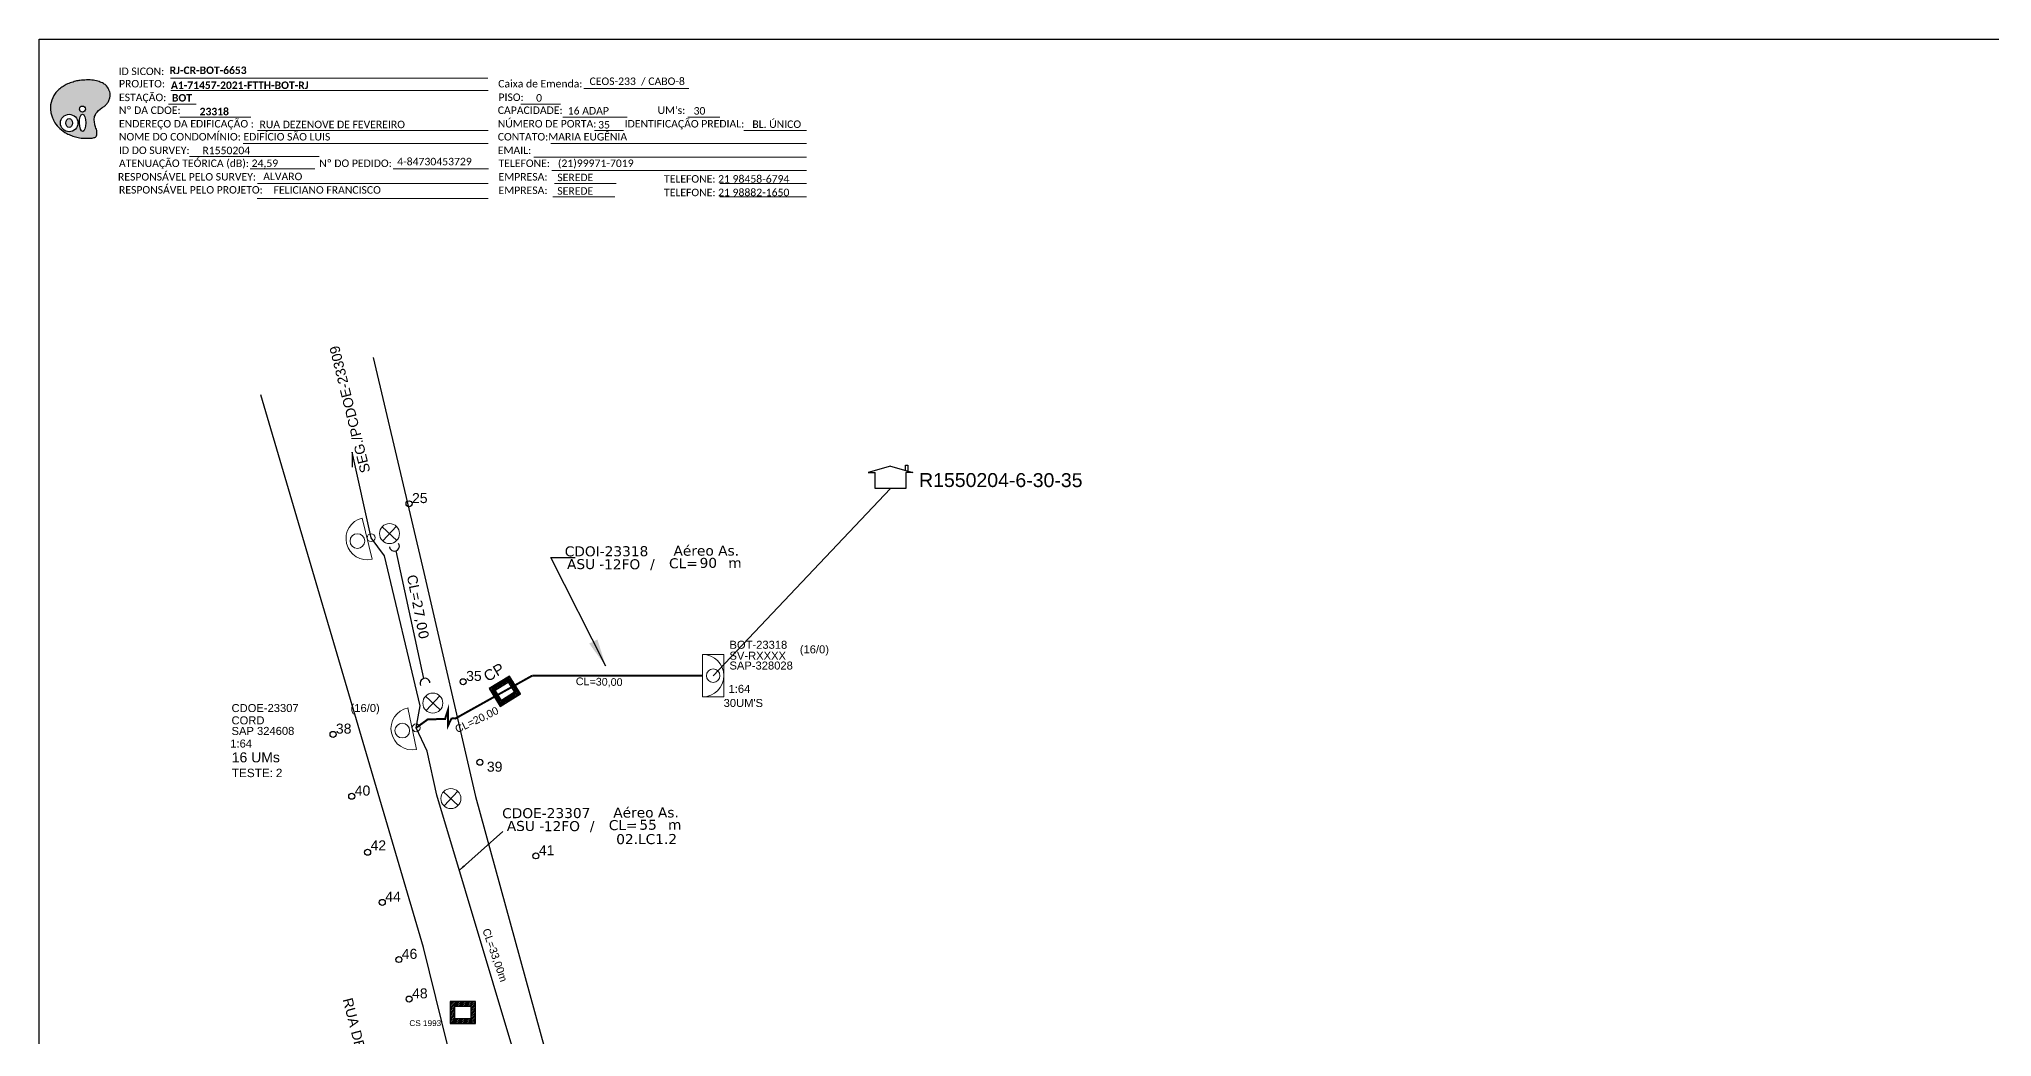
# Model space of a CAD drawing. Header units: metres. Extents: x -1362 to 1242, y -4 to 943.
# Drawn here: x -1362 to -729, y 619 to 943 of the extents above; entities that cross this region are included whole.
import ezdxf
from ezdxf.enums import TextEntityAlignment as Align

# ---------------------------------------------------------------- set-up
doc = ezdxf.new("R2010")
doc.units = ezdxf.units.M
for name, color, linetype in [('10.1-Caixas Subterrâneas', 5, 'Continuous'), ('CAP a instalar', 1, 'Continuous'), ('label_cabos', 7, 'Continuous'), ('Numeração Texto', 34, 'Continuous'), ('QUADRA', 7, 'Continuous'), ('Subida Lateral', 5, 'Continuous'), ('surveys', 7, 'Continuous'), ('surveys legendas', 7, 'Continuous')]:
    doc.layers.add(name, color=color, linetype=linetype)
for name, color, linetype, lineweight in [('10.4-Postes', 1, 'Continuous', 0), ("20.0-LEGENDA DOS CDO'S", 1, 'Continuous', 0), ('20.1-CDO_INTERIOR', 1, 'Continuous', 0), ('20.2-CDO_POSTE', 1, 'Continuous', 5), ('20.6-CORDOALHA_SUPORTE', 7, 'Continuous', 25), ('Numeração', 251, 'Continuous', 0), ('Segmento Logradouro Texto', 238, 'Continuous', 0)]:
    doc.layers.add(name, color=color, linetype=linetype, lineweight=lineweight)
doc.styles.add('ARIAL', font='arial.ttf')
doc.styles.add('DIGICADE', font='arial.ttf')
doc.styles.add('FTTH', font='arial.ttf')
doc.styles.add('ROMANS', font='arial.ttf')
doc.styles.add('siredit', font='verdana.ttf')
doc.styles.get("Standard").update_dxf_attribs({"font": 'arial.ttf'})
doc.styles.add('WMF-Calibri0', font='calibri.ttf')
doc.styles.add('WMF-Calibri1', font='calibrib.ttf')
doc.linetypes.add('FENCELINE1', pattern='A,0.25,-0.1,[133,ltypeshp.shx,S=0.1,R=0,X=-0.1,Y=0],-0.1,1', length=1.45)
doc.dimstyles.new('CC', dxfattribs={"dimtxt": 1, "dimasz": 2, "dimexe": 0.18, "dimexo": 0.0625, "dimgap": 0.09, "dimtad": 0, "dimdec": 0, "dimrnd": 1, "dimzin": 0, "dimdsep": 46, "dimtxsty": 'siredit', "dimblk": 'NONE', "dimcen": 0, "dimse1": 1, "dimse2": 1, "dimsd1": 1, "dimsd2": 1, "dimclrt": 7, "dimadec": 0, "dimazin": 0, "dimtfac": 1, "dimtdec": 0, "dimtofl": 0, "dimtmove": 0, "dimatfit": 3, "dimfxl": 1, "dimtolj": 1, "dimtzin": 0, "dimarcsym": 0})
doc.dimstyles.get("Standard").update_dxf_attribs({"dimtxt": 0.18, "dimasz": 0.18, "dimexe": 0.18, "dimexo": 0.0625, "dimgap": 0.09, "dimtad": 0, "dimtih": 1, "dimtoh": 1, "dimdec": 4, "dimzin": 0, "dimdsep": 46, "dimtxsty": 'Standard', "dimcen": 0.09, "dimadec": 0, "dimazin": 0, "dimtfac": 1, "dimtdec": 4, "dimtofl": 0, "dimtmove": 0, "dimatfit": 3, "dimfxl": 1, "dimtolj": 1, "dimtzin": 0, "dimarcsym": 0})

# ---------------------------------------------------------------- blocks, each defined once
blk = doc.blocks.new('POLE_POLE')
at = {"color": 1}
for p, q in [((-0.00000309, 0.00000689), (0.00000269, 0.00000147)), ((0.00000251, 0.00000707), (-0.00000291, 0.00000129))]:
    blk.add_line(p, q, dxfattribs=at)
blk.add_circle((-0.0000002, 0.00000418), 0.00000396, dxfattribs=at)
blk = doc.blocks.new('*X10')
at = {"color": 0, "linetype": 'Continuous'}
for p, q in [((-1.25, 0.34099), (-0.49099, 1.1)), ((-1.25, 0.517767), (-0.667767, 1.1)), ((-1.25, 0.694544), (-0.844544, 1.1)), ((-1.25, 0.87132), (-1.02132, 1.1)), ((-1.25, 1.048097), (-1.198097, 1.1)), ((-1.25, 0.164214), (-0.8035, 0.610714)), ((-1.25, -0.012563), (-0.8035, 0.433937)), ((-1.25, -0.18934), (-0.8035, 0.25716)), ((-1.25, -0.366117), (-0.8035, 0.080383)), ((-0.789214, 0.625), (-0.314214, 1.1)), ((-0.612437, 0.625), (-0.137437, 1.1)), ((-0.43566, 0.625), (0.03934, 1.1)), ((-0.258883, 0.625), (0.216117, 1.1)), ((-0.082107, 0.625), (0.392893, 1.1)), ((0.09467, 0.625), (0.56967, 1.1)), ((0.271447, 0.625), (0.746447, 1.1)), ((0.448223, 0.625), (0.923223, 1.1)), ((0.625, 0.625), (1.1, 1.1)), ((0.801777, 0.625), (1.25, 1.073223)), ((0.8035, 0.449947), (1.25, 0.896447)), ((0.8035, 0.27317), (1.25, 0.71967)), ((0.8035, 0.096393), (1.25, 0.542893)), ((0.8035, -0.080383), (1.25, 0.366117)), ((0.8035, -0.25716), (1.25, 0.18934)), ((0.8035, -0.433937), (1.25, 0.012563)), ((-1.25, -0.542893), (-0.8035, -0.096393)), ((-1.25, -0.71967), (-0.8035, -0.27317)), ((-1.25, -0.896447), (-0.8035, -0.449947)), ((-1.25, -1.073223), (-0.801777, -0.625)), ((-1.1, -1.1), (-0.625, -0.625)), ((-0.923223, -1.1), (-0.448223, -0.625)), ((-0.746447, -1.1), (-0.271447, -0.625)), ((-0.56967, -1.1), (-0.09467, -0.625)), ((-0.392893, -1.1), (0.082107, -0.625)), ((-0.216117, -1.1), (0.258883, -0.625)), ((-0.03934, -1.1), (0.43566, -0.625)), ((0.137437, -1.1), (0.612437, -0.625)), ((0.314214, -1.1), (0.789214, -0.625)), ((0.49099, -1.1), (1.25, -0.34099)), ((0.667767, -1.1), (1.25, -0.517767)), ((0.8035, -0.610714), (1.25, -0.164214)), ((0.844544, -1.1), (1.25, -0.694544)), ((1.02132, -1.1), (1.25, -0.87132)), ((1.198097, -1.1), (1.25, -1.048097))]:
    blk.add_line(p, q, dxfattribs=at)
blk = doc.blocks.new('MANHOLE_MQ')
at = {"color": 0, "linetype": 'Continuous'}
for p, q in [((0.00000623, 0.00000569), (-0.00000627, 0.00000569)), ((-0.00000627, 0.00000569), (-0.00000627, -0.00000531)), ((-0.00000404, 0.00000331), (0.00000399, 0.00000331)), ((-0.00000404, -0.00000294), (-0.00000404, 0.00000331)), ((0.00000399, 0.00000331), (0.00000399, -0.00000294)), ((0.00000623, -0.00000531), (0.00000623, 0.00000569)), ((-0.00000627, -0.00000531), (0.00000623, -0.00000531)), ((0.00000399, -0.00000294), (-0.00000404, -0.00000294)), ((0.00000399, -0.00000294), (0.00000399, -0.00000294))]:
    blk.add_line(p, q, dxfattribs=at)
at = {"color": 0, "linetype": 'Continuous', "xscale": 5e-06, "yscale": 5e-06, "zscale": 1e-05}
blk.add_blockref('*X10', (-0.00000002, 0.00000019), dxfattribs=at)
blk = doc.blocks.new('*U21')
at = {"color": 0}
blk.add_line((2.14, -0.58), (-2.1, -0.68), dxfattribs=at)
for centre, radius in [((0, 0.38), 0.733), ((0.03, -1.03), 0.393)]:
    blk.add_circle(centre, radius, dxfattribs=at)
blk.add_arc((0.02, -0.63), 2.12, 1.3782, 181.3782, dxfattribs=at)
blk = doc.blocks.new('Inst CDOE-16 CAIXA DIST OPT CDOE 48F_16D C_SPL_2_1_8')
at = {"layer": "20.0-LEGENDA DOS CDO'S", "color": 0, "style": 'ARIAL'}
for tag, p, height in [('FID', (0.12, 5.25), 0.8), ('CORDOALHA', (0.12, 4.02), 0.8), ('1:XX', (-0.01, 1.7), 0.8), ('SAP', (0.12, 2.96), 0.8), ('UMS', (0.14, 0.22), 1)]:
    blk.add_attdef(tag, p, '', height=height, rotation=0.118, dxfattribs=at)
at = {"layer": "20.0-LEGENDA DOS CDO'S", "color": 0}
for tag, p, style, flags in [('ID_ATIVIDADE', (0.12, 6.47), 'ARIAL', 3), ('FATOR', (7.92, 6.47), 'ARIAL', 1), ('QTDE', (0.1, -1.17), 'DIGICADE', 3)]:
    blk.add_attdef(tag, p, '', height=0.8, rotation=0.118, dxfattribs=dict(at, style=style, flags=flags))
at = {"layer": "20.0-LEGENDA DOS CDO'S", "color": 0, "style": 'ARIAL'}
blk.add_attdef('FIBRAS_UTILIZADAS', text='', height=0.8, rotation=0.118, dxfattribs=at).set_placement((13.48, 5.26), align=Align.CENTER)
blk = doc.blocks.new('Teste  FTTH')
at = {"color": 0, "lineweight": 0, "style": 'ROMANS'}
for tag, p in [('TESTE', (-2.3, -0.29)), ('QTDE', (0.21, -0.29))]:
    blk.add_attdef(tag, p, '', height=0.48, dxfattribs=at)
for tag, p, flags in [('FID', (-2.23, -1.25), 1), ('FATOR', (-2.23, -2.03), 3), ('ID_ATIVIDADE', (-2.23, -2.72), 3)]:
    blk.add_attdef(tag, p, '', height=0.48, dxfattribs=dict(at, flags=flags))
blk = doc.blocks.new('Inst CORD BENZINAL 4.55MM 3F (sem recursos)')
at = {"layer": '20.6-CORDOALHA_SUPORTE', "color": 0, "lineweight": 0, "style": 'ROMANS'}
blk.add_attdef('LANCE', text='', height=1, dxfattribs=at).set_placement((-0.54, -2.21), align=Align.RIGHT)
at = {"layer": '20.6-CORDOALHA_SUPORTE', "color": 0, "style": 'siredit'}
blk.add_attdef('QTDE', (-0.54, -2.21), '', height=1, rotation=359.69, dxfattribs=at)
at = {"layer": '20.6-CORDOALHA_SUPORTE', "color": 0, "lineweight": 0, "style": 'ROMANS'}
for tag, p, flags in [('FATOR', (-5.2, -4.44), 3), ('ID_ATIVIDADE', (-5.2, -6.67), 3), ('FID', (-5.2, -8.9), 1)]:
    blk.add_attdef(tag, p, '', height=1, dxfattribs=dict(at, flags=flags))
blk = doc.blocks.new('Inst CB AS CFOA-SM-ASU-120-S-12')
at = {"layer": 'label_cabos', "color": 0, "style": 'siredit'}
for tag, flags, p in [('ID_ATIVIDADE', 3, (1.31, 2.67)), ('FATOR', 1, (11.56, 2.55))]:
    blk.add_attdef(tag, text='', height=1, rotation=359.69, dxfattribs=dict(at, flags=flags)).set_placement(p, align=Align.MIDDLE_CENTER)
for tag, p in [('TIPO_CABO', (1.26, 0)), ('DESTINO_CABO', (3.13, 1.26)), ('CABO', (4.69, -0.05)), ('/', (7.71, -0.05)), ('LANCE', (10.81, 0)), ('TIPO_CABO', (13.11, 1.24)), ('UND', (15.96, 0)), ('FID', (13.15, -1.41))]:
    blk.add_attdef(tag, text='', height=1, rotation=359.69, dxfattribs=at).set_placement(p, align=Align.MIDDLE_CENTER)
blk.add_attdef('QTDE', (12.43, -0.47), '', height=1, rotation=359.69, dxfattribs=at)
blk = doc.blocks.new('_None')
blk = doc.blocks.new('SURVEY_SURVEY')
for p, q in [((0, 0.0000127), (-0.0000126, 0.000009)), ((0, 0.0000127), (0.0000126, 0.000009)), ((0.0000084, 0.0000132), (0.0000098, 0.0000132)), ((0.0000084, 0.0000103), (0.0000084, 0.0000132)), ((0.0000098, 0.0000132), (0.0000098, 0.0000099)), ((-0.0000126, 0.000009), (-0.0000086, 0.000009)), ((-0.0000086, 0), (-0.0000086, 0.000009)), ((0.0000086, 0), (-0.0000086, 0)), ((0.0000126, 0.000009), (0.0000086, 0.000009)), ((0.0000086, 0.000009), (0.0000086, 0))]:
    blk.add_line(p, q)
blk = doc.blocks.new('OI')
h = blk.add_hatch(color=40)
edge = h.paths.add_edge_path()
edge.add_spline(control_points=[(4.35, -0.67), (3.92, -0.99), (3.26, -1.5), (2.81, -2.59), (2.9, -3.5), (3.06, -4.27), (3.31, -4.85), (3.37, -5.39), (3.4, -5.88), (3.2, -6.4), (2.54, -6.61), (1.65, -6.63), (0.55, -6.67), (-0.56, -6.42), (-1.61, -6.14), (-2.77, -5.61), (-3.92, -4.77), (-4.89, -3.7), (-5.34, -2.65), (-5.6, -1.94), (-5.85, -0.96), (-5.71, 0.47), (-5.1, 2.02), (-4.14, 3.02), (-3.3, 3.61), (-2.37, 4.16), (-1.36, 4.44), (-0.56, 4.7), (0.79, 4.85), (2.24, 4.97), (3.79, 4.57), (4.67, 4.21), (5.44, 3.65), (5.76, 2.99), (6.03, 2.21), (6.01, 1.46), (5.72, 0.64), (5.31, 0.08), (4.88, -0.38), (4.51, -0.55), (4.35, -0.67)], knot_values=[0, 0, 0, 0, 1.60434, 2.417191, 3.427595, 4.282808, 4.776746, 5.304182, 5.888771, 6.258406, 6.858137, 7.79129, 8.986195, 10.124242, 11.187857, 12.242908, 13.953784, 15.414161, 16.515391, 17.349188, 17.675853, 19.552021, 21.515531, 22.568638, 23.63245, 24.621084, 25.782718, 26.745347, 27.142653, 29.870543, 31.004649, 31.921532, 32.709589, 33.801391, 34.042471, 35.192333, 35.971461, 36.628871, 37.254359, 37.836911, 37.836911, 37.836911, 37.836911], degree=3, periodic=0)
h.paths.add_polyline_path([(1.13, -0.87, -1), (-0.04, -0.87, -1)], flags=16)
edge = h.paths.add_edge_path(flags=16)
edge.add_ellipse((0.56, -3.59), major_axis=(-0.02, 1.71), ratio=0.361305, start_angle=0, end_angle=360)
h.paths.add_polyline_path([(-0.36, -3.62, -1), (-3.8, -3.62, -1)], flags=16)
edge = h.paths.add_edge_path(flags=0)
edge.add_ellipse((-2.08, -3.62), major_axis=(0, 0.885), ratio=0.758294, start_angle=0, end_angle=360)
at = {"color": 40}
for centre, radius in [((-2.08, -3.62), 1.72), ((0.54, -0.87), 0.587)]:
    blk.add_circle(centre, radius, dxfattribs=at)
blk.add_ellipse((-2.08, -3.62), major_axis=(0, 0.885), ratio=0.758294, start_param=-3.141592653589792, end_param=3.141592653589792, dxfattribs=at)
blk.add_ellipse((0.56, -3.59), major_axis=(-0.02, 1.71), ratio=0.361305, dxfattribs=at)
at = {"color": 40, "start_tangent": (-0.800898, -0.598801), "end_tangent": (-0.800898, -0.598801)}
blk.add_spline([(4.35, -0.67), (3.2, -1.78), (2.9, -2.54), (2.92, -3.55), (3.12, -4.38), (3.28, -4.85), (3.37, -5.37), (3.35, -5.95), (3.2, -6.29), (2.66, -6.55), (1.73, -6.63), (0.54, -6.62), (-0.58, -6.41), (-1.6, -6.11), (-2.56, -5.67), (-3.95, -4.67), (-4.89, -3.56), (-5.37, -2.56), (-5.64, -1.78), (-5.72, -1.46), (-5.63, 0.42), (-4.84, 2.22), (-4.13, 2.99), (-3.27, 3.62), (-2.4, 4.09), (-1.3, 4.47), (-0.37, 4.72), (0.02, 4.77), (2.75, 4.8), (3.85, 4.53), (4.69, 4.16), (5.31, 3.68), (5.85, 2.73), (5.93, 2.5), (5.94, 1.35), (5.67, 0.62), (5.29, 0.08), (4.84, -0.36), (4.35, -0.67)], degree=3, dxfattribs=at)

msp = doc.modelspace()

# ---------------------------------------------------------------- linework, layer by layer
msp.add_lwpolyline([(-1361.75, 942.54), (-116.34, 942.54), (-116.34, -3.64), (-1361.75, -3.64)], close=True)
at = {"lineweight": 0}
for points in [[(-1319.19, 929.87), (-1216.33, 929.87)], [(-1319.07, 925.85), (-1216.21, 925.85)], [(-1185.29, 926.51), (-1151.27, 926.51)], [(-1319.77, 921.41), (-1310.9, 921.41)], [(-1205.66, 921.46), (-1192.82, 921.46)], [(-1291.02, 912.87), (-1216.21, 912.87)], [(-1192.05, 917.25), (-1171.22, 917.25)], [(-1295.64, 908.65), (-1216.21, 908.65)], [(-1195.96, 908.65), (-1113.07, 908.65)], [(-1313.02, 904.51), (-1270.99, 904.51)], [(-1201.43, 904.27), (-1113.07, 904.27)], [(-1195.62, 899.89), (-1113.07, 899.89)]]:
    msp.add_lwpolyline(points, dxfattribs=at)
at = {"color": 7, "lineweight": 0}
for points in [[(-1316.16, 917.25), (-1293.19, 917.25)], [(-1181.78, 912.87), (-1172.38, 912.87)], [(-1151.52, 917.25), (-1141.14, 917.25)], [(-1133.46, 912.87), (-1113.1, 912.87)], [(-1293.34, 900.49), (-1272.35, 900.49)], [(-1247, 900.49), (-1216.18, 900.49)], [(-1291.02, 895.68), (-1216.21, 895.68)], [(-1194.8, 895.68), (-1174.76, 895.68)], [(-1141.18, 895.68), (-1113.07, 895.68)], [(-1291.05, 890.86), (-1216.24, 890.86)], [(-1195.25, 891.46), (-1175.21, 891.46)], [(-1141.18, 891.46), (-1113.07, 891.46)]]:
    msp.add_lwpolyline(points, dxfattribs=at)
at = {"color": 7}
msp.add_lwpolyline([(-1254.18, 780.94), (-1260.36, 808.67), (-1260.36, 803.85)], dxfattribs=at)
at = {"color": 4}
msp.add_lwpolyline([(-1143.35, 736.22), (-1085.88, 796.87)], dxfattribs=at)
at = {"layer": '20.1-CDO_INTERIOR', "color": 1, "lineweight": 18}
msp.add_lwpolyline([(-1139.91, 729.34), (-1139.91, 743.11), (-1146.79, 743.11), (-1146.8, 729.34)], close=True, dxfattribs=at)
msp.add_circle((-1143.35, 736.22), 2.2, dxfattribs=at)
msp.add_arc((-1146.79, 736.23), 6.89, 269.97241, 89.97241, dxfattribs=at)
at = {"layer": '20.6-CORDOALHA_SUPORTE'}
msp.add_line((-1237.13, 735.31), (-1246.05, 776.7), dxfattribs=at)
for centre, start, end in [((-1246.63, 778.2), 189.29673, 33.01079), ((-1236.7, 733.76), 3.70645, 207.4205)]:
    msp.add_arc(centre, 1.61, start, end, dxfattribs=at)
at = {"layer": 'CAP a instalar', "color": 7, "linetype": 'FENCELINE1', "ltscale": 5}
for p, q in [((-1249.81, 775.04), (-1254.18, 780.94)), ((-1238.26, 726.46), (-1249.81, 775.04)), ((-1239.6, 719.32), (-1238.26, 726.46)), ((-1236, 711.81), (-1239.6, 719.32)), ((-1232.92, 697.55), (-1236, 711.81))]:
    msp.add_line(p, q, dxfattribs=at)
at = {"layer": 'CAP a instalar', "color": 7, "linetype": 'FENCELINE1', "ltscale": 3}
msp.add_line((-1198.35, 582.36), (-1232.92, 697.55), dxfattribs=at)
at = {"layer": 'CAP a instalar', "linetype": 'FENCELINE1', "ltscale": 5, "const_width": 0.648}
for points in [[(-1227.12, 722.2), (-1201.96, 736.23)], [(-1201.96, 736.23), (-1146.79, 736.23)], [(-1239.6, 719.32), (-1235.76, 722.1), (-1231.02, 722.15)]]:
    msp.add_lwpolyline(points, dxfattribs=at)
at = {"layer": 'Numeração'}
for centre in [(-1241.87, 791.93), (-1224.35, 734.28), (-1266.51, 717.21), (-1218.94, 708.14), (-1260.45, 697.13), (-1255.31, 678.98), (-1200.78, 677.82), (-1250.56, 662.75), (-1245.17, 644.22), (-1241.85, 631.42)]:
    msp.add_circle(centre, 0.972, dxfattribs=at)
at = {"layer": 'Numeração Texto'}
for centre in [(-1241.87, 791.93), (-1224.35, 734.28), (-1266.51, 717.21), (-1218.94, 708.14), (-1260.45, 697.13), (-1255.31, 678.98), (-1200.78, 677.82), (-1250.56, 662.75), (-1245.17, 644.22), (-1241.85, 631.42)]:
    msp.add_circle(centre, 0.972, dxfattribs=at)
at = {"layer": 'QUADRA'}
for points in [[(-1253.52, 839.35), (-1237.08, 769.7), (-1220.35, 697.09), (-1181.8, 556.49), (-1097.38, 267.98), (-1096.44, 266.82), (-1094.97, 266.43), (-1093.35, 266.43), (-1085.24, 268.98)], [(-1253.52, 839.35), (-1237.08, 769.7), (-1220.35, 697.09), (-1181.8, 556.49), (-1097.38, 267.98), (-1096.44, 266.82), (-1094.97, 266.43), (-1093.35, 266.43), (-1085.24, 268.98)], [(-1177.98, 183.03), (-1127.3, 202.36), (-1126.43, 203.52), (-1126.43, 205.45), (-1143.4, 268.02), (-1237.21, 648.08), (-1289.86, 827.26)], [(-1177.98, 183.03), (-1127.3, 202.36), (-1126.43, 203.52), (-1126.43, 205.45), (-1143.4, 268.02), (-1237.21, 648.08), (-1289.86, 827.26)]]:
    msp.add_lwpolyline(points, dxfattribs=at)
at = {"layer": 'Subida Lateral', "color": 5, "const_width": 0.648}
msp.add_lwpolyline([(-1227.03, 722.4), (-1228.14, 722.33), (-1229.24, 720.06), (-1229.24, 725.12), (-1230.2, 722.21), (-1231.15, 722.15)], dxfattribs=at)

# ---------------------------------------------------------------- block references
at = {"color": 7, "xscale": 1.643466237144902, "yscale": 1.643466237145049, "zscale": 1.64346623714505, "rotation": 0.1532896023948294}
msp.add_blockref('OI', (-1348.59, 921.28), dxfattribs=at)
at = {"layer": '10.1-Caixas Subterrâneas', "color": 30}
for p, xscale, yscale, zscale, rotation in [((-1210.94, 731.27), 619724.0400113513, 619724.0400113517, 619724.0400113516, 211.7844921499318), ((-1224.47, 627.17), 652080.6904426548, 652080.6904426548, 652080.6904426548, 180.0000000000618)]:
    msp.add_blockref('MANHOLE_MQ', p, dxfattribs=dict(at, xscale=xscale, yscale=yscale, zscale=zscale, rotation=rotation))
at = {"layer": '10.4-Postes', "color": 1, "xscale": 818181.81, "yscale": 818181.81, "zscale": 818181.81}
for p in [(-1248.04, 778.85), (-1234, 723.91), (-1228.16, 692.97)]:
    msp.add_blockref('POLE_POLE', p, dxfattribs=at)
at = {"layer": "20.0-LEGENDA DOS CDO'S", "color": 5, "lineweight": 0, "xscale": 3.239999999999782, "yscale": 3.24, "zscale": 3.24}
msp.add_blockref('Inst CDOE-16 CAIXA DIST OPT CDOE 48F_16D C_SPL_2_1_8', (-1299.77, 707.41), dxfattribs=at).add_auto_attribs({'FID': 'CDOE-23307', 'CORDOALHA': 'CORD', 'SAP': 'SAP 324608', '1:XX': '1:64', 'UMS': '16 UMs', 'FIBRAS_UTILIZADAS': '(16/0)'})
at = {"layer": "20.0-LEGENDA DOS CDO'S", "color": 5, "lineweight": 0, "xscale": 5.671620000000159, "yscale": 5.671619999999983, "zscale": 5.671619999999983, "rotation": 0.004078562105398025}
msp.add_blockref('Teste  FTTH', (-1286.23, 704.99), dxfattribs=at).add_auto_attribs({'TESTE': 'TESTE:', 'QTDE': '2'})
at = {"layer": '20.2-CDO_POSTE', "color": 8, "xscale": -3.239999999999962, "yscale": 3.24, "zscale": 3.24, "rotation": 105.0210817217942}
msp.add_blockref('*U21', (-1257.42, 780.17), dxfattribs=at)
at = {"layer": '20.2-CDO_POSTE', "color": 5, "xscale": -3.240000000000025, "yscale": 3.24, "zscale": 3.24, "rotation": 102.7854587027153}
msp.add_blockref('*U21', (-1242.86, 718.68), dxfattribs=at)
at = {"layer": '20.6-CORDOALHA_SUPORTE', "color": 0, "lineweight": 0, "xscale": 3.239999999999986, "yscale": 3.24, "zscale": 3.24, "rotation": 281.3894976362634}
msp.add_blockref('Inst CORD BENZINAL 4.55MM 3F (sem recursos)', (-1233.57, 760), dxfattribs=at).add_auto_attribs({'QTDE': '27,00', 'LANCE': 'CL='})
at = {"layer": 'label_cabos'}
ref = msp.add_blockref('Inst CB AS CFOA-SM-ASU-120-S-12', (-1188.02, 772.37), dxfattribs=dict(at, xscale=3.240000000000117, yscale=3.24, zscale=3.24, rotation=0.463463660545083))
ref.add_attrib('DESTINO_CABO', 'CDOI-23318', dxfattribs={"color": 0, "height": 3.24, "rotation": 0.15347, "style": 'siredit'}).set_placement((-1177.9, 776.54), align=Align.MIDDLE_CENTER)
ref.add_attrib('TIPO_CABO', 'Aéreo As.', dxfattribs={"color": 0, "height": 3.24, "rotation": 0.15347, "style": 'siredit'}).set_placement((-1145.58, 776.74), align=Align.MIDDLE_CENTER)
ref.add_attrib('CABO', '12FO', dxfattribs={"color": 0, "height": 3.24, "rotation": 0.15347, "style": 'siredit'}).set_placement((-1172.83, 772.32), align=Align.MIDDLE_CENTER)
ref.add_attrib('/', '/', dxfattribs={"color": 0, "height": 3.24, "rotation": 0.15347, "style": 'siredit'}).set_placement((-1163.02, 772.4), align=Align.MIDDLE_CENTER)
ref.add_attrib('TIPO_CABO', 'ASU - ', dxfattribs={"color": 0, "height": 3.24, "rotation": 0.15347, "style": 'siredit'}).set_placement((-1183.93, 772.39), align=Align.MIDDLE_CENTER)
ref.add_attrib('LANCE', 'CL=', dxfattribs={"color": 0, "height": 3.24, "rotation": 0.15347, "style": 'siredit'}).set_placement((-1153, 772.66), align=Align.MIDDLE_CENTER)
ref.add_attrib('QTDE', '90', (-1147.74, 771.16), dxfattribs={"color": 0, "height": 3.24, "rotation": 0.15347, "style": 'siredit'})
ref.add_attrib('UND', 'm', dxfattribs={"color": 0, "height": 3.24, "rotation": 0.15347, "style": 'siredit'}).set_placement((-1136.29, 772.79), align=Align.MIDDLE_CENTER)
ref = msp.add_blockref('Inst CB AS CFOA-SM-ASU-120-S-12', (-1207.53, 687.51), dxfattribs=dict(at, xscale=3.240000000000117, yscale=3.24, zscale=3.24, rotation=0.463463660545083))
ref.add_attrib('DESTINO_CABO', 'CDOE-23307', dxfattribs={"color": 0, "height": 3.24, "rotation": 0.15347, "style": 'siredit'}).set_placement((-1197.42, 691.68), align=Align.MIDDLE_CENTER)
ref.add_attrib('TIPO_CABO', 'Aéreo As.', dxfattribs={"color": 0, "height": 3.24, "rotation": 0.15347, "style": 'siredit'}).set_placement((-1165.09, 691.88), align=Align.MIDDLE_CENTER)
ref.add_attrib('CABO', '12FO', dxfattribs={"color": 0, "height": 3.24, "rotation": 0.15347, "style": 'siredit'}).set_placement((-1192.35, 687.46), align=Align.MIDDLE_CENTER)
ref.add_attrib('/', '/', dxfattribs={"color": 0, "height": 3.24, "rotation": 0.15347, "style": 'siredit'}).set_placement((-1182.54, 687.54), align=Align.MIDDLE_CENTER)
ref.add_attrib('TIPO_CABO', 'ASU - ', dxfattribs={"color": 0, "height": 3.24, "rotation": 0.15347, "style": 'siredit'}).set_placement((-1203.44, 687.53), align=Align.MIDDLE_CENTER)
ref.add_attrib('FID', '02.LC1.2', dxfattribs={"color": 0, "height": 3.24, "rotation": 0.15347, "style": 'siredit'}).set_placement((-1164.9, 683.27), align=Align.MIDDLE_CENTER)
ref.add_attrib('LANCE', 'CL=', dxfattribs={"color": 0, "height": 3.24, "rotation": 0.15347, "style": 'siredit'}).set_placement((-1172.51, 687.8), align=Align.MIDDLE_CENTER)
ref.add_attrib('QTDE', '55', (-1167.25, 686.29), dxfattribs={"color": 0, "height": 3.24, "rotation": 0.15347, "style": 'siredit'})
ref.add_attrib('UND', 'm', dxfattribs={"color": 0, "height": 3.24, "rotation": 0.15347, "style": 'siredit'}).set_placement((-1155.81, 687.93), align=Align.MIDDLE_CENTER)
at = {"layer": 'surveys', "color": 255, "ltscale": 3.5, "xscale": 572906.9449318559, "yscale": 572906.9449318559, "zscale": 572906.9449318559}
msp.add_blockref('SURVEY_SURVEY', (-1085.88, 796.87), dxfattribs=at)

# ---------------------------------------------------------------- texts
at = {"lineweight": 0, "style": 'WMF-Calibri0'}
for s, height, p in [('ID SICON:', 2.427, (-1335.98, 930.88)), ('ESTAÇÃO:', 2.427, (-1335.86, 922.42)), ('PROJETO:', 2.427, (-1335.86, 926.86)), ('Caixa de Emenda:', 2.4271, (-1212.99, 926.86)), ('PISO:', 2.427, (-1212.89, 922.47)), ('CAPACIDADE:', 2.4271, (-1213.13, 918.26)), ('ENDEREÇO DA EDIFICAÇÃO :', 2.4271, (-1335.86, 913.88)), ('NOME DO CONDOMÍNIO: EDIFÍCIO SÃO LUIS', 2.4271, (-1335.86, 909.67)), ('CONTATO:MARIA EUGÊNIA', 2.4271, (-1213.13, 909.67)), ('ID DO SURVEY:', 2.4271, (-1335.86, 905.28)), ('R1550204', 2.427, (-1308.83, 905.22)), ('EMAIL: ', 2.427, (-1213.13, 905.28)), ('ATENUAÇÃO TEÓRICA (dB): 24,59', 2.4271, (-1335.86, 901.07)), ('TELEFONE:   (21)99971-7019', 2.4271, (-1212.89, 901.07))]:
    msp.add_text(s, height=height, dxfattribs=at).set_placement(p)
for s, height, style, p in [('RJ-CR-BOT-6653', 2.4271, 'WMF-Calibri1', (-1319.45, 931.21)), ('CEOS-233  / CABO-8', 2.4271, 'WMF-Calibri0', (-1183.4, 927.65)), ('A1-71457-2021-FTTH-BOT-RJ', 2.4271, 'WMF-Calibri1', (-1319.03, 926.36)), ('BOT', 2.427, 'WMF-Calibri1', (-1318.69, 922.29)), ('0', 2.43, 'WMF-Calibri0', (-1200.71, 922.27)), ('16 ADAP', 2.427, 'WMF-Calibri0', (-1190.46, 918.09)), ('RUA DEZENOVE DE FEVEREIRO', 2.4271, 'WMF-Calibri0', (-1290.33, 913.66))]:
    msp.add_text(s, height=height, dxfattribs=dict(style=style)).set_placement(p)
at = {"color": 7, "lineweight": 0, "style": 'WMF-Calibri0'}
for s, height, p in [('Nº DA CDOE:', 2.4271, (-1335.86, 918.26)), ("UM's:", 2.427, (-1161.36, 918.26)), ('NÚMERO DE PORTA:', 2.4271, (-1213.13, 913.88)), ('IDENTIFICAÇÃO PREDIAL:', 2.4271, (-1172.02, 913.88)), ('RESPONSÁVEL PELO SURVEY:', 2.4271, (-1336.18, 896.69)), ('ALVARO', 2.427, (-1289.13, 896.81)), ('Nº DO PEDIDO:', 2.4271, (-1270.98, 901.07)), ('EMPRESA:', 2.427, (-1212.89, 896.69)), ('TELEFONE: 21 98458-6794', 2.4271, (-1159.27, 896)), ('RESPONSÁVEL PELO PROJETO:', 2.4271, (-1335.86, 892.47)), ('FELICIANO FRANCISCO', 2.4271, (-1285.76, 892.43)), ('EMPRESA:', 2.427, (-1212.89, 892.31)), ('TELEFONE: 21 98882-1650 ', 2.4271, (-1159.27, 891.62))]:
    msp.add_text(s, height=height, dxfattribs=at).set_placement(p)
at = {"color": 7, "style": 'WMF-Calibri1'}
msp.add_text('23318', height=2.427, dxfattribs=at).set_placement((-1304.98, 917.84), align=Align.CENTER)
at = {"color": 7, "style": 'WMF-Calibri0'}
for s, height, p in [('30', 2.427, (-1149.69, 918.06)), ('35', 2.427, (-1180.63, 913.56)), ('BL. ÚNICO', 2.427, (-1130.65, 913.74)), ('4-84730453729', 2.4271, (-1245.72, 901.62)), ('SEREDE', 2.427, (-1193.85, 896.49)), ('SEREDE', 2.427, (-1193.85, 892.1))]:
    msp.add_text(s, height=height, dxfattribs=at).set_placement(p)
at = {"color": 7, "linetype": 'Continuous', "char_height": 2.4848, "attachment_point": 1, "style": 'FTTH'}
for s, width, insert, rotation in [('\\pxt3;CL=30,00', 17.2262, (-1187.82, 735.67), 358.79929), ('\\pxt3;CL=20,00', 17.2262, (-1227.32, 719.78), 25.53386), ('\\pxt3;CL=33,00m', 23.9253, (-1215.81, 654.6), 289.17575)]:
    msp.add_mtext_dynamic_manual_height_columns(s, width=width, gutter_width=0.00005, heights=[1.55], dxfattribs=dict(at, insert=insert, rotation=rotation))
at = {"layer": '10.1-Caixas Subterrâneas', "color": 30, "style": 'ARIAL'}
msp.add_text('CP', height=3.492, rotation=30.22459, dxfattribs=at).set_placement((-1216.42, 734.11))
msp.add_text('CS 1993', height=1.897, dxfattribs=at).set_placement((-1241.77, 622.67))
at = {"layer": "20.0-LEGENDA DOS CDO'S", "color": 1, "style": 'ARIAL'}
for tag, p, s in [('BOT-23318', (-1138.06, 744.95), 'CDOIXXX'), ('SAP-328028', (-1138.07, 738.22), 'SAP'), ('SV-RXXXX', (-1138.06, 741.41), 'SV-XXXXXX'), ("30UM'S", (-1139.96, 726.09), 'UMs'), ('1:64', (-1138.36, 730.66), '1:64')]:
    msp.add_attdef(tag, p, s, height=2.592, rotation=359.97241, dxfattribs=at)
msp.add_attdef('(16/0)', text='(XX/YY)', height=2.592, rotation=359.97241, dxfattribs=at).set_placement((-1110.55, 743.47), align=Align.CENTER)
at = {"layer": 'Numeração Texto', "linetype": 'Continuous', "char_height": 3.24, "attachment_point": 1, "style": 'DIGICADE'}
for s, insert, width in [('\\o\\l\\fArial|b0|i0|c0|p34;\\T1.0000000000;\\W1.0000000000;25', (-1240.91, 795.4), 6.1021), ('\\o\\l\\fArial|b0|i0|c0|p34;\\T1.0000000000;\\W1.0000000000;35', (-1223.38, 737.76), 6.1021), ('\\fArial|b0|i0|c0|p34;\\W1.0000000000;\\T1.0000000000;\\o\\l38', (-1265.57, 720.69), 6.1021), ('\\fArial|b0|i0|c0|p34;\\W1.0000000000;\\T1.0000000000;\\o\\l38', (-1265.57, 720.69), 6.1021), ('\\fArial|b0|i0|c0|p34;\\W1.0000000000;\\T1.0000000000;\\o\\l39', (-1216.65, 708.34), 6.1021), ('\\fArial|b0|i0|c0|p34;\\W1.0000000000;\\T1.0000000000;\\o\\l39', (-1216.65, 708.34), 6.1021), ('\\fArial|b0|i0|c0|p34;\\W1.0000000000;\\T1.0000000000;\\o\\l40', (-1259.46, 700.61), 6.2347), ('\\fArial|b0|i0|c0|p34;\\W1.0000000000;\\T1.0000000000;\\o\\l40', (-1259.46, 700.61), 6.2347), ('\\fArial|b0|i0|c0|p34;\\W1.0000000000;\\T1.0000000000;\\o\\l42', (-1254.35, 682.84), 6.2347), ('\\fArial|b0|i0|c0|p34;\\W1.0000000000;\\T1.0000000000;\\o\\l42', (-1254.35, 682.84), 6.2347), ('\\fArial|b0|i0|c0|p34;\\W1.0000000000;\\T1.0000000000;\\o\\l41', (-1199.79, 681.29), 6.2347), ('\\fArial|b0|i0|c0|p34;\\W1.0000000000;\\T1.0000000000;\\o\\l41', (-1199.79, 681.29), 6.2347), ('\\fArial|b0|i0|c0|p34;\\W1.0000000000;\\T1.0000000000;\\o\\l44', (-1249.59, 666.23), 6.2347), ('\\fArial|b0|i0|c0|p34;\\W1.0000000000;\\T1.0000000000;\\o\\l44', (-1249.59, 666.23), 6.2347), ('\\fArial|b0|i0|c0|p34;\\W1.0000000000;\\T1.0000000000;\\o\\l46', (-1244.23, 647.69), 6.2347), ('\\fArial|b0|i0|c0|p34;\\W1.0000000000;\\T1.0000000000;\\o\\l46', (-1244.23, 647.69), 6.2347), ('\\fArial|b0|i0|c0|p34;\\W1.0000000000;\\T1.0000000000;\\o\\l48', (-1240.89, 634.89), 6.2347), ('\\fArial|b0|i0|c0|p34;\\W1.0000000000;\\T1.0000000000;\\o\\l48', (-1240.89, 634.89), 6.2347)]:
    msp.add_mtext(s, dxfattribs=dict(at, insert=insert, width=width))
at = {"layer": 'Segmento Logradouro Texto', "color": 7, "linetype": 'Continuous', "style": 'DIGICADE'}
for s, rotation, p in [('SEG./PCDOE-23309', 103.96476, (-1261.06, 822.52)), ('RUA DEZENOVE DE FEVEREIRO', 284.39852, (-1253.06, 597.48))]:
    msp.add_text(s, height=3.24, rotation=rotation, dxfattribs=at).set_placement(p, align=Align.MIDDLE_CENTER)
at = {"layer": 'surveys legendas', "style": 'ARIAL'}
msp.add_text('R1550204-6-30-35', height=4.5166, rotation=359.9371, dxfattribs=at).set_placement((-1076.64, 797.38))

# ---------------------------------------------------------------- leaders
at = {"color": 7}
msp.add_leader([(-1178.12, 739.27), (-1195.89, 774.48), (-1188.03, 774.48)], dimstyle='Standard', override={"dimasz": 9}, dxfattribs=at)
at = {"layer": 'label_cabos'}
msp.add_leader([(-1225.54, 673.22), (-1211.54, 685.69)], dimstyle='CC', override={"dimgap": 0.09, "dimtad": 0}, dxfattribs=at)

doc.saveas('drawing.dxf')
